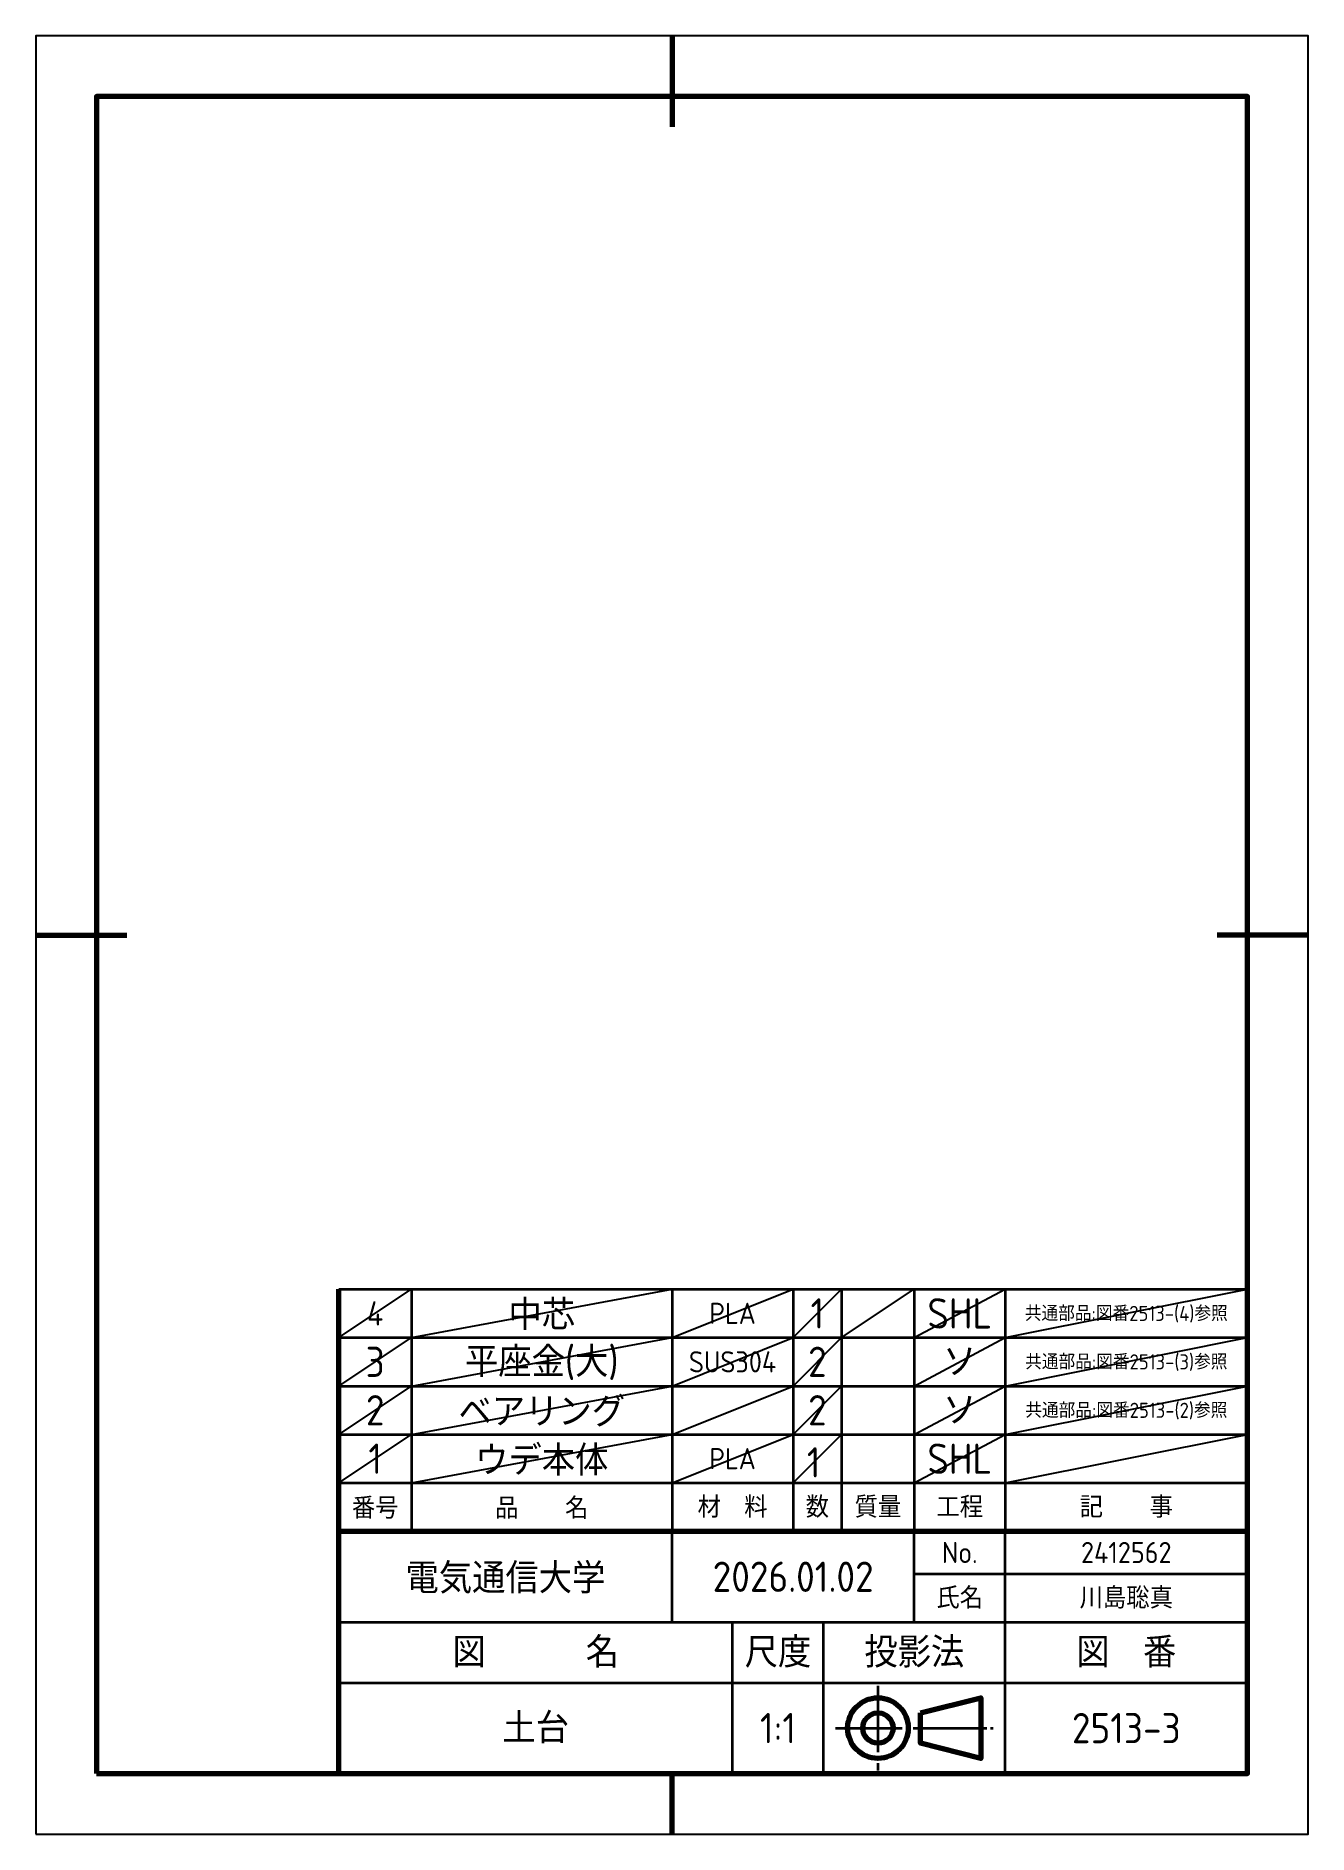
# Model space of a CAD drawing. Header units: millimetres. Extents: x 0 to 210, y 0 to 297.
import ezdxf
from ezdxf.enums import TextEntityAlignment as Align

# ---------------------------------------------------------------- set-up
doc = ezdxf.new("R2010")
doc.units = ezdxf.units.MM
doc.linetypes.add('JIS_08_11', pattern=[12.8, 11, -0.6, 0.6, -0.6])
doc.layers.add('1 図枠', color=7, linetype='Continuous')
doc.layers.add('2 外形線', color=7, linetype='Continuous', lineweight=70)
doc.layers.add('7 仮想線', color=3, linetype='Continuous', plot=False)
doc.styles.get("Standard").update_dxf_attribs({"font": 'isocp.shx', "bigfont": 'extfont.shx'})

msp = doc.modelspace()

# ---------------------------------------------------------------- linework, layer by layer
at = {"layer": '1 図枠', "lineweight": 70}
for p, q in [((105, 297), (105, 282)), ((0, 148.5), (15, 148.5)), ((210, 148.5), (195, 148.5)), ((50, 50), (50, 66)), ((50, 10), (50, 50)), ((50, 50), (200, 50)), ((105, 0), (105, 10))]:
    msp.add_line(p, q, dxfattribs=at)
at = {"layer": '1 図枠', "lineweight": 35}
for p, q in [((50, 90), (200, 90)), ((62, 90), (62, 50)), ((105, 90), (105, 50)), ((125, 90), (125, 50)), ((133, 90), (133, 50)), ((145, 90), (145, 50)), ((160, 90), (160, 50)), ((50, 82), (200, 82)), ((50, 74), (200, 74)), ((50, 66), (200, 66)), ((50, 58), (200, 58)), ((105, 35), (105, 50)), ((145, 35), (145, 50)), ((160, 10), (160, 50)), ((145, 43), (200, 43)), ((50, 35), (200, 35)), ((115, 10), (115, 35)), ((130, 10), (130, 35)), ((50, 25), (200, 25))]:
    msp.add_line(p, q, dxfattribs=at)
at = {"layer": '1 図枠'}
msp.add_line((62, 66), (62, 90), dxfattribs=at)
at = {"layer": '1 図枠', "linetype": 'JIS_08_11', "lineweight": 35}
for p, q in [((139, 24.5), (139, 10.5)), ((132, 17.5), (158, 17.5))]:
    msp.add_line(p, q, dxfattribs=at)
at = {"layer": '1 図枠', "lineweight": 70}
msp.add_lwpolyline([(10, 10), (200, 10), (200, 287), (10, 287)], close=True, dxfattribs=at)
at = {"layer": '1 図枠', "linetype": 'Continuous', "lineweight": 70}
msp.add_lwpolyline([(146, 20), (156, 22.5), (156, 12.5), (146, 15)], close=True, dxfattribs=at)
for radius in [5, 2.5]:
    msp.add_circle((139, 17.5), radius, dxfattribs=at)
at = {"layer": '2 外形線'}
msp.add_line((50, 66), (50, 90), dxfattribs=at)
at = {"layer": '7 仮想線'}
for p, q in [((50, 66), (50, 90)), ((50, 82), (62, 90)), ((62, 90), (62, 82)), ((62, 82), (105, 90)), ((105, 90), (105, 82)), ((105, 82), (125, 90)), ((125, 90), (125, 82)), ((125, 82), (133, 90)), ((133, 90), (133, 82)), ((133, 82), (145, 90)), ((145, 90), (145, 82)), ((145, 82), (160, 90)), ((160, 90), (160, 82)), ((160, 82), (200, 90)), ((50, 74), (62, 82)), ((62, 74), (105, 82)), ((105, 74), (125, 82)), ((125, 74), (133, 82)), ((145, 74), (160, 82)), ((160, 74), (200, 82)), ((50, 66), (62, 74)), ((62, 74), (50, 74)), ((62, 66), (105, 74)), ((105, 66), (125, 74)), ((125, 66), (133, 74)), ((145, 66), (160, 74)), ((160, 66), (200, 74)), ((50, 58), (62, 66)), ((62, 66), (50, 66)), ((62, 58), (105, 66)), ((105, 58), (125, 66)), ((131.78, 64.78), (133, 66)), ((145, 58), (160, 66)), ((160, 58), (200, 66)), ((125, 58), (131.78, 64.78))]:
    msp.add_line(p, q, dxfattribs=at)
msp.add_lwpolyline([(0, 0), (210, 0), (210, 297), (0, 297)], close=True, dxfattribs=at)
at = {"layer": 'Defpoints'}
msp.add_line((62, 66), (62, 90), dxfattribs=at)

# ---------------------------------------------------------------- texts
at = {"layer": '1 図枠'}
for s, height, p in [('4', 4, (56, 86)), ('中芯', 5, (83.5, 86)), ('PLA', 3.5, (115, 86)), ('1', 5, (129, 86)), ('SHL', 5, (152.5, 86)), ('共通部品:図番2513-(4)参照', 2.5, (180, 86)), ('3', 5, (56, 78)), ('平座金(大)', 5, (83.5, 78)), ('2', 5, (129, 78)), ('ソ', 5, (152.5, 78)), ('SUS304', 3.5, (115, 78)), ('共通部品:図番2513-(3)参照', 2.5, (180, 78)), ('2', 5, (56, 70)), ('ベアリング', 5, (83.5, 70)), ('2', 5, (129, 70)), ('ソ', 5, (152.5, 70)), ('共通部品:図番2513-(2)参照', 2.5, (180, 70)), ('1', 5, (56, 62)), ('ウデ本体', 5, (83.5, 62)), ('PLA', 3.5, (115, 62)), ('1', 5, (128.39, 61.39)), ('SHL', 5, (152.5, 62)), ('番号', 3.5, (56, 54)), ('品\u3000\u3000名', 3.5, (83.5, 54)), ('電気通信大学', 5, (77.5, 42.5))]:
    msp.add_text(s, height=height, dxfattribs=at).set_placement(p, align=Align.MIDDLE)
for s, height, p in [('材\u3000料', 3.5, (115, 54)), ('数', 3.5, (129, 54)), ('質量', 3.5, (139, 54)), ('工程', 3.5, (152.5, 54)), ('記\u3000\u3000事', 3.5, (180, 54)), ('No.', 3.5, (152.5, 46.5)), ('2412562', 3.5, (180, 46.5)), ('2026.01.02', 5, (125, 42.5)), ('氏名', 3.5, (152.5, 39)), ('川島聡真', 3.5, (180, 39)), ('図\u3000\u3000\u3000名', 5, (82.5, 30)), ('尺度', 5, (122.5, 30)), ('投影法', 5, (145, 30)), ('図\u3000番', 5, (180, 30)), ('土台', 5, (82.5, 17.5)), ('1:1', 5, (122.5, 17.5)), ('2513-3', 5, (180, 17.5))]:
    msp.add_text(s, height=height, dxfattribs=at).set_placement(p, align=Align.MIDDLE_CENTER)
at = {"layer": '7 仮想線'}
msp.add_text('1', height=5, dxfattribs=at).set_placement((56, 62), align=Align.MIDDLE)

doc.saveas('drawing.dxf')
